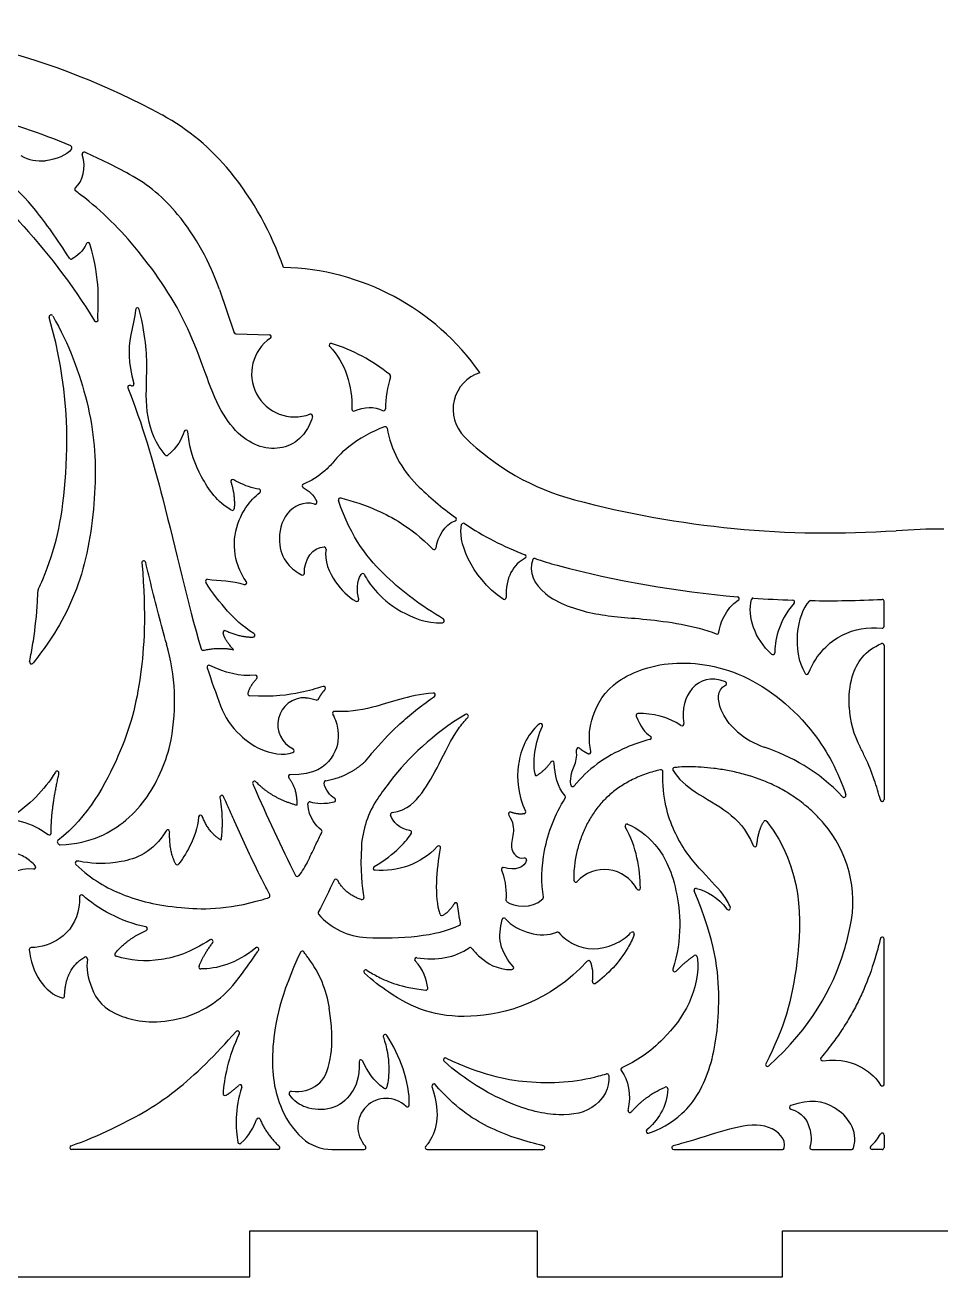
# Model space of a CAD drawing. Header units: millimetres. Extents: x -254 to 403, y -359 to 324.
# Drawn here: x 28.2 to 147.7, y -359 to -195.6 of the extents above; entities that cross this region are included whole.
import ezdxf

# ---------------------------------------------------------------- set-up
doc = ezdxf.new("R2010")
doc.units = ezdxf.units.MM
doc.header["$MEASUREMENT"] = 0
doc.layers.add('Layer 03', color=5, linetype='Continuous')

msp = doc.modelspace()

# ---------------------------------------------------------------- linework, layer by layer
at = {"layer": 'Layer 03'}
for p, q in [((53.52, -230.13), (55.46, -235.78)), ((55.69, -235.94), (60.07, -236.05)), ((140.25, -274.09), (140.25, -270.83)), ((140.25, -276.59), (140.25, -296.69)), ((140.25, -333.84), (140.25, -314.89)), ((140.25, -340.48), (140.25, -342.12)), ((61.17, -342.37), (34.25, -342.37)), ((68.2, -342.37), (72.4, -342.37)), ((80.63, -342.37), (95.74, -342.37)), ((112.81, -342.37), (126.99, -342.37)), ((130.81, -342.37), (136.03, -342.37)), ((140, -342.37), (138.68, -342.37)), ((57.5, -359), (57.5, -353)), ((57.5, -353), (95, -353)), ((95, -353), (95, -359)), ((127, -359), (127, -353)), ((127, -353), (171.38, -353)), ((25.5, -359), (57.5, -359)), ((95, -359), (127, -359))]:
    msp.add_line(p, q, dxfattribs=at)
for centre, radius, start, end in [((0, -291.76), 96.13, 61.3844, 90), ((0, -291.76), 87.3, 66.9719, 83.881), ((31.68, -233.7), 29.99, 39.159, 61.3844), ((34.05, -211.65), 0.249, 321.078, 66.9719), ((35.86, -212.45), 0.249, 65.6688, 198.9739), ((0, -291.76), 87.3, 61.3844, 65.6688), ((8.96, -236.18), 26.3, 38.4462, 64.285), ((30.27, -207.96), 5.41, 240.7318, 276.1715), ((31.68, -233.7), 21.15, 39.159, 61.3844), ((23.34, -240.5), 40.75, 18.9526, 39.159), ((34.91, -217.07), 0.249, 130.0099, 233.2211), ((23.34, -240.5), 31.91, 18.9526, 39.159), ((36.4, -224.25), 0.249, 15.8421, 157.5128), ((34.19, -225.94), 0.249, 212.6588, 296.7169), ((61.07, -259.56), 32.31, 35.075, 88.5781), ((31.56, -233.71), 0.249, 30.2762, 196.0705), ((42.83, -232.8), 0.249, 13.6177, 174.9507), ((37.45, -234.1), 0.249, 211.0876, 2.3667), ((55.69, -235.69), 0.249, 198.9526, 268.5781), ((63.35, -241.16), 5.62, 124.0791, 290.6994), ((60.06, -236.3), 0.249, 304.0791, 88.5781), ((68.09, -237.42), 0.249, 72.4041, 224.7767), ((61.07, -259.56), 23.48, 51.2325, 72.4041), ((89.05, -245.79), 13.86, 162.1, 179.7458), ((75.61, -241.45), 0.249, 342.1, 51.2325), ((89.05, -245.79), 5.03, 107.7343, 225.2764), ((41.81, -242.9), 0.249, 67.5411, 201.9478), ((42.14, -242.49), 0.249, 249.4651, 15.5525), ((65.42, -246.65), 0.249, 346.2476, 110.6994), ((71.06, -245.77), 0.249, 178.6336, 293.7867), ((74.93, -245.73), 0.249, 243.133, 359.7458), ((75.16, -248.3), 0.249, 10.2322, 109.3234), ((89.05, -245.79), 13.86, 190.2322, 225.2764), ((49.16, -248.74), 0.249, 5.7329, 163.1116), ((108.11, -226.54), 32.13, 225.2764, 255.0982), ((77.82, -260.29), 12.14, 127.5651, 140.8612), ((46.66, -251.57), 0.249, 221.4352, 310.7278), ((55.27, -255.18), 0.249, 58.978, 198.615), ((58.66, -256.45), 0.249, 306.9742, 80.1429), ((64.58, -255.77), 0.249, 112.426, 243.4101), ((108.11, -226.54), 40.96, 225.2764, 234.5391), ((66, -257.91), 0.249, 253.0318, 23.8213), ((69.31, -257.6), 0.249, 76.9134, 198.3961), ((133.01, -132.99), 128.93, 255.0982, 273.9147), ((55.21, -258.73), 0.249, 239.9945, 356.2083), ((84.21, -260.1), 0.249, 288.633, 54.5391), ((85.37, -260.9), 0.249, 56.4983, 163.7813), ((108.11, -226.54), 40.96, 236.4983, 248.9297), ((148.06, -353), 91.59, 89.9993, 93.9147), ((67.19, -263.99), 0.249, 349.0892, 89.2245), ((81.54, -263.84), 0.249, 225.6633, 350.6821), ((43.66, -265.8), 0.249, 13.6237, 184.9106), ((93.3, -264.99), 0.249, 295.6494, 68.9297), ((94.64, -265.48), 0.249, 70.9147, 160.7033), ((108.11, -226.54), 40.96, 250.9147, 255.0982), ((133.01, -132.99), 137.77, 255.0982, 265.0468), ((64.37, -267.16), 0.249, 242.0347, 2.0504), ((72.22, -267.46), 0.249, 26.0585, 148.4377), ((30.12, -269.4), 0.249, 155.2961, 177.6134), ((51.95, -268.21), 0.249, 83.2652, 211.8637), ((56.84, -268.41), 0.249, 249.9483, 35.4097), ((71.46, -270.61), 0.249, 239.8065, 15.0298), ((90.7, -270.36), 0.249, 235.4962, 3.9194), ((121.09, -270.49), 0.249, 302.1854, 85.0468), ((123.17, -270.65), 0.249, 85.914, 166.8495), ((133.01, -132.99), 137.77, 265.914, 268.0552), ((128.32, -270.92), 0.249, 318.1558, 88.0552), ((130.65, -270.98), 0.249, 89.0223, 137.7822), ((133.01, -132.99), 137.77, 269.0223, 272.9034), ((140, -270.83), 0.249, 0, 92.9034), ((82.63, -273.38), 0.249, 272.8718, 58.5317), ((140, -274.09), 0.249, 266.4163, 0), ((54.26, -274.9), 0.249, 65.752, 192.99), ((57.9, -275.26), 0.249, 271.4841, 57.1819), ((118.45, -274.86), 0.249, 248.298, 355.3897), ((20.35, -283.91), 27.34, 349.4718, 15.8794), ((51.39, -276.98), 0.249, 196.7545, 281.6672), ((125.73, -277.54), 0.249, 227.7829, 0.6671), ((140, -276.59), 0.249, 360, 112.5012), ((29.01, -278.75), 0.249, 168.1458, 321.9521), ((52.16, -279.43), 0.249, 63.3381, 198.1232), ((58.23, -280.74), 0.249, 314.2636, 95.3615), ((130.15, -280.12), 0.249, 210.5593, 337.6949), ((67.14, -282.17), 0.249, 318.6781, 109.8293), ((119.45, -281.56), 0.249, 298.2283, 68.8818), ((57.49, -282.9), 0.249, 162.7024, 265.9139), ((64.67, -286.93), 3.52, 88.8206, 244.4554), ((66.24, -283.48), 0.249, 247.8482, 333.2568), ((81.45, -283.05), 0.249, 304.1219, 95.0316), ((63, -280.95), 9.97, 200.6403, 227.2273), ((68.52, -285.45), 0.249, 85.593, 210.5988), ((85.76, -285.82), 0.249, 316.2339, 120.8228), ((108.14, -285.72), 0.249, 91.0465, 201.2267), ((148.08, -284.06), 12.4, 182.7768, 207.9015), ((95.45, -287.01), 0.249, 335.1779, 130.3644), ((113.89, -286.83), 0.249, 235.1337, 10.3258), ((109.64, -288.63), 0.249, 283.8251, 58.6374), ((127.83, -280.23), 10.16, 228.7277, 251.5107), ((63.04, -290.33), 0.249, 289.9953, 64.4554), ((100.36, -290.19), 0.249, 48.7148, 186.0292), ((101.74, -290.49), 0.249, 245.4572, 10.6464), ((96.97, -291.95), 0.249, 1.155, 147.4366), ((32.35, -293.25), 0.249, 347.1904, 148.5526), ((62.77, -293.71), 0.249, 89.0676, 218.3936), ((111.14, -293.06), 0.249, 358.5578, 102.2769), ((112.92, -292.77), 0.249, 95.7761, 210.4358), ((58.11, -294.55), 0.249, 43.2087, 203.6436), ((67.43, -294.49), 0.249, 98.7047, 188.3351), ((99.61, -294.77), 0.249, 182.3246, 320.7398), ((53.85, -296.42), 0.249, 23.6457, 189.326), ((65.3, -297.26), 0.249, 75.4996, 185.297), ((68.44, -296.77), 0.249, 284.42, 58.5211), ((84.65, -303.62), 12.62, 145.9765, 176.6337), ((98.44, -296.39), 0.249, 327.378, 41.3122), ((135.01, -296.17), 0.249, 223.2406, 17.8254), ((140, -296.69), 0.249, 194.2084, 0), ((51.07, -299), 0.249, 20.8378, 173.8216), ((76.1, -298.66), 0.249, 99.3257, 196.7465), ((91.48, -298.59), 0.249, 71.1251, 213.7751), ((93.24, -298.31), 0.249, 282.3161, 25.2882), ((106.7, -300.14), 0.249, 67.0608, 209.7327), ((124.75, -299.71), 0.249, 37.7121, 148.3736), ((120.55, -310.04), 15.63, 348.0148, 40.9405), ((31.32, -301.08), 0.249, 233.051, 359.9139), ((32.62, -302.23), 0.249, 127.9805, 223.6816), ((46.79, -300.9), 0.249, 358.2973, 149.812), ((66.67, -300.87), 0.249, 333.6659, 55.4538), ((78.36, -300.99), 0.249, 328.7958, 82.4625), ((32.75, -302.37), 0.249, 222.6478, 273.0007), ((82.14, -303), 0.249, 349.942, 138.2456), ((123.4, -302.61), 0.249, 202.9934, 354.8865), ((29.33, -305.52), 0.249, 263.9639, 42.6305), ((34.96, -304.98), 0.249, 79.1597, 226.1855), ((48.03, -304.96), 0.249, 207.7993, 321.9025), ((56.59, -300.7), 9.41, 320.7721, 334.4959), ((73.85, -305.67), 0.249, 120.6068, 264.9083), ((93.34, -304.57), 0.249, 352.1665, 97.7641), ((28.76, -310.87), 5.13, 83.9639, 211.2189), ((63.68, -306.49), 0.249, 207.2432, 320.7721), ((68.72, -307.34), 0.249, 28.5773, 154.3988), ((90.57, -305.83), 0.249, 71.3413, 199.1492), ((103.74, -310.68), 4.84, 28.5652, 137.2474), ((100.01, -307.23), 0.249, 181.2043, 317.2474), ((108.21, -308.25), 0.249, 208.5652, 1.4271), ((115.7, -308.53), 0.249, 74.9488, 202.7089), ((35.54, -309.39), 0.249, 47.7974, 180.5214), ((56.59, -300.7), 9.41, 286.3711, 291.0106), ((59.87, -309.25), 0.249, 291.0106, 27.6076), ((72.12, -309.51), 0.249, 251.9231, 9.6041), ((84.36, -310.42), 0.249, 4.3674, 151.0605), ((91.15, -309.82), 0.249, 174.8937, 236.4219), ((95.55, -309.5), 0.249, 313.1223, 9.2956), ((66.65, -311.52), 0.249, 152.428, 221.2164), ((73.14, -305.83), 8.88, 221.2164, 267.1621), ((82.57, -311.6), 0.249, 198.1245, 301.814), ((119.95, -310.86), 0.249, 216.6474, 18.8885), ((43.88, -313.55), 0.249, 294.5401, 79.4976), ((84.75, -312.89), 0.249, 295.8191, 13.2739), ((90.66, -312.41), 0.249, 40.9129, 167.7519), ((52.46, -315.22), 0.249, 322.4317, 122.2606), ((97.63, -314.24), 0.249, 41.562, 113.5341), ((107.41, -314.24), 0.249, 339.1627, 137.0924), ((140, -314.89), 0.249, 0, 167.0429), ((28.97, -316.27), 0.249, 90.6049, 184.4767), ((40.13, -316.91), 0.249, 141.4244, 251.1806), ((58.42, -316.24), 0.249, 325.9906, 130.0516), ((64.33, -316.72), 0.249, 35.3478, 154.6784), ((86.24, -316.25), 0.249, 37.5716, 125.7284), ((36.06, -317.49), 0.249, 351.0156, 119.8035), ((51.11, -318.56), 0.249, 158.9257, 269.8628), ((53.57, -326.07), 14.46, 8.471, 36.7539), ((79.23, -317.58), 0.249, 80.6585, 225.7418), ((91.69, -318.65), 0.249, 270.0571, 44.3727), ((101.7, -317.97), 0.249, 23.8882, 137.4525), ((115.62, -317.27), 0.249, 6.5635, 123.3995), ((72.63, -319.18), 0.249, 57.1667, 227.7069), ((112.93, -318.93), 0.249, 162.1124, 315.8309), ((45.19, -312.47), 13.19, 282.7123, 322.3464), ((80.47, -321.33), 0.249, 263.096, 8.267), ((102.45, -320.48), 0.249, 171.116, 304.111), ((33.08, -322.33), 0.249, 256.0743, 358.4676), ((55.89, -327.15), 0.249, 334.0404, 138.8061), ((75.15, -327.61), 0.249, 33.1957, 198.956), ((72.01, -330.93), 0.249, 24.294, 181.4136), ((83.01, -330.67), 0.249, 64.8316, 227.7045), ((125.04, -331.29), 0.249, 152.8262, 312.6344), ((132.22, -330.54), 0.249, 139.7866, 277.1865), ((104.09, -332.73), 0.249, 3.3283, 107.7866), ((106.16, -331.93), 0.249, 114.3358, 216.8209), ((56.23, -334.16), 0.249, 340.0202, 134.9686), ((62.86, -335.01), 0.249, 79.9263, 212.1035), ((75.13, -334.17), 0.249, 236.1023, 346.3364), ((81.5, -334.06), 0.249, 41.0555, 198.5223), ((111.77, -334.46), 0.249, 359.8489, 112.9845), ((140, -333.84), 0.249, 210.3537, 0), ((54.26, -335.08), 0.249, 176.6285, 300.555), ((75.3, -339.41), 3.71, 45.928, 223.0924), ((78.05, -336.57), 0.249, 225.928, 358.3636), ((107.08, -337.31), 0.249, 167.2821, 318.9755), ((128.15, -336.87), 0.249, 108.3724, 254.9851), ((58.6, -338.53), 0.249, 23.5545, 161.8194), ((56.17, -341.37), 0.249, 189.6079, 310.9456), ((68.2, -336.66), 5.71, 227.7837, 270), ((109.45, -340), 0.249, 130.6903, 286.0254), ((140, -340.48), 0.249, 0, 150.3992), ((34.25, -342.12), 0.249, 108.1811, 270), ((61.17, -342.12), 0.249, 270, 47.8035), ((72.4, -342.12), 0.249, 270, 43.0924), ((80.63, -342.12), 0.249, 140.1627, 270), ((95.74, -342.12), 0.249, 270, 76.7076), ((112.81, -342.12), 0.249, 104.6157, 270), ((126.99, -342.12), 0.249, 270, 346.0381), ((130.81, -342.12), 0.249, 163.419, 270), ((136.03, -342.12), 0.249, 270, 343.4879), ((138.68, -342.12), 0.249, 132.7518, 270), ((140, -342.12), 0.249, 270, 0)]:
    msp.add_arc(centre, radius, start, end, dxfattribs=at)
for points, knots in [([(17.75, -211.84), (21, -214.6), (27.26, -220.63), (34.28, -229.33), (37.23, -234.22)], [748.175661, 748.175661, 748.175661, 748.175661, 762.503292, 777.174782, 777.174782, 777.174782, 777.174782]), ([(65.67, -246.71), (65.44, -247.62), (63.98, -250.41), (59.24, -251.76), (53.3, -247.19), (50.08, -234.98), (42.88, -224.55), (38.14, -219.84), (34.98, -217.44), (34.76, -217.27)], [1621.316074, 1621.316074, 1621.316074, 1621.316074, 1625.894771, 1637.317924, 1648.741077, 1660.164229, 1671.587382, 1683.010535, 1683.865362, 1683.865362, 1683.865362, 1683.865362]), ([(37.7, -234.09), (37.69, -233.98), (37.63, -231.78), (38.08, -229.22), (36.64, -224.18)], [777.834861, 777.834861, 777.834861, 777.834861, 778.208742, 785.223117, 785.223117, 785.223117, 785.223117]), ([(31.78, -233.58), (33.88, -237.19), (37.03, -245.86), (37.66, -255.7), (36.04, -267.76), (32.39, -274.77), (29.8, -278.14), (29.21, -278.9)], [953.594856, 953.594856, 953.594856, 953.594856, 963.194583, 974.249791, 985.305, 996.360208, 999.710674, 999.710674, 999.710674, 999.710674]), ([(42.59, -232.78), (42.46, -234.16), (41.7, -236.43), (41.59, -239.58), (42.38, -242.42)], [1682.233139, 1682.233139, 1682.233139, 1682.233139, 1686.668537, 1692.518858, 1692.518858, 1692.518858, 1692.518858]), ([(46.47, -251.73), (45.32, -250.43), (43.74, -246.65), (44.14, -241.45), (44.03, -236.68), (43.08, -232.74)], [1660.687256, 1660.687256, 1660.687256, 1660.687256, 1667.719806, 1675.080564, 1681.529191, 1681.529191, 1681.529191, 1681.529191]), ([(29.9, -269.3), (30.11, -268.85), (32.07, -264.33), (33.73, -257.54), (33.91, -242.76), (31.32, -233.78)], [923.191537, 923.191537, 923.191537, 923.191537, 924.774818, 939.272088, 952.871442, 952.871442, 952.871442, 952.871442]), ([(67.92, -237.6), (68.92, -238.6), (70.42, -241.17), (70.85, -244.27), (70.81, -245.76)], [411.919075, 411.919075, 411.919075, 411.919075, 417.024284, 421.987842, 421.987842, 421.987842, 421.987842]), ([(41.58, -242.99), (43.46, -247.66), (46.84, -259.36), (49.32, -270.95), (51.15, -277.05)], [1693.864009, 1693.864009, 1693.864009, 1693.864009, 1706.648405, 1724.355523, 1724.355523, 1724.355523, 1724.355523]), ([(55.08, -258.95), (53.23, -257.88), (51.24, -255.02), (49.68, -251.42), (49.41, -248.71)], [1642.841568, 1642.841568, 1642.841568, 1642.841568, 1649.928687, 1655.953742, 1655.953742, 1655.953742, 1655.953742]), ([(68.41, -252.63), (68.06, -253.06), (66.89, -254.27), (65.49, -255.13), (64.48, -255.54)], [1580.24919, 1580.24919, 1580.24919, 1580.24919, 1582.428432, 1586.93527, 1586.93527, 1586.93527, 1586.93527]), ([(58.7, -256.21), (57.79, -256.05), (56.67, -255.69), (55.59, -255.09), (55.39, -254.97)], [1766.898762, 1766.898762, 1766.898762, 1766.898762, 1770.528167, 1771.336877, 1771.336877, 1771.336877, 1771.336877]), ([(57.04, -268.27), (56.62, -267.68), (55.61, -265.81), (55.22, -262.11), (56.81, -258.52), (58.12, -257.17), (58.81, -256.65)], [1752.125099, 1752.125099, 1752.125099, 1752.125099, 1754.647755, 1758.746362, 1762.844969, 1766.317704, 1766.317704, 1766.317704, 1766.317704]), ([(65.93, -258.15), (64.51, -257.72), (61.75, -259.21), (61.08, -263.24), (62.04, -265.88), (63.68, -267.08), (64.25, -267.38)], [1590.028262, 1590.028262, 1590.028262, 1590.028262, 1593.494049, 1597.356612, 1601.219174, 1604.295924, 1604.295924, 1604.295924, 1604.295924]), ([(82.76, -273.17), (79.86, -271.39), (75.2, -268.01), (70.72, -262.64), (69.07, -257.68)], [1515.6806, 1515.6806, 1515.6806, 1515.6806, 1526.26289, 1537.299137, 1537.299137, 1537.299137, 1537.299137]), ([(69.36, -257.35), (70.97, -257.73), (73.96, -258.77), (78.22, -260.94), (81.37, -264.01)], [1537.829206, 1537.829206, 1537.829206, 1537.829206, 1544.728476, 1551.964033, 1551.964033, 1551.964033, 1551.964033]), ([(67.44, -264.03), (67.14, -265.58), (68.53, -268.47), (70.26, -270.2), (71.33, -270.82)], [1610.770627, 1610.770627, 1610.770627, 1610.770627, 1615.263388, 1619.323475, 1619.323475, 1619.323475, 1619.323475]), ([(43.42, -265.82), (44.01, -272.72), (43.34, -281.84), (41.24, -289.97), (36.43, -298.93), (32.46, -302.03)], [1032.768776, 1032.768776, 1032.768776, 1032.768776, 1045.552162, 1060.416678, 1074.336084, 1074.336084, 1074.336084, 1074.336084]), ([(46.65, -276.43), (46.27, -275.12), (45.56, -272.47), (44.67, -268.9), (44.13, -266.65), (43.91, -265.74)], [1113.752431, 1113.752431, 1113.752431, 1113.752431, 1117.843494, 1122.024009, 1124.834099, 1124.834099, 1124.834099, 1124.834099]), ([(94.4, -265.4), (93.83, -267.02), (95.37, -270.3), (102.39, -272.75), (108.4, -272.99), (115.46, -273.94), (118.36, -275.09)], [694.598899, 694.598899, 694.598899, 694.598899, 701.72769, 709.195607, 716.663523, 723.839934, 723.839934, 723.839934, 723.839934]), ([(72.44, -267.35), (72.74, -267.94), (73.82, -269.53), (76.57, -272.08), (80.55, -273.74), (82.65, -273.63)], [1502.339985, 1502.339985, 1502.339985, 1502.339985, 1506.171464, 1510.85607, 1515.045039, 1515.045039, 1515.045039, 1515.045039]), ([(28.77, -278.7), (28.79, -278.6), (28.97, -277.7), (29.43, -275.11), (29.74, -272.1), (29.85, -269.89), (29.87, -269.39)], [1000.38178, 1000.38178, 1000.38178, 1000.38178, 1000.692973, 1003.152785, 1008.295262, 1009.800464, 1009.800464, 1009.800464, 1009.800464]), ([(58.03, -275.05), (56.45, -274.02), (54.61, -272.25), (52.64, -269.8), (51.74, -268.34)], [1736.46002, 1736.46002, 1736.46002, 1736.46002, 1741.180522, 1745.99545, 1745.99545, 1745.99545, 1745.99545]), ([(130.38, -280.22), (131.44, -277.63), (134.82, -274.6), (138.05, -274.22), (139.98, -274.34)], [400.151748, 400.151748, 400.151748, 400.151748, 406.647217, 413.213355, 413.213355, 413.213355, 413.213355]), ([(135.69, -284.67), (135.62, -283.18), (136, -279.62), (137.78, -277.24), (139.9, -276.36)], [485.302143, 485.302143, 485.302143, 485.302143, 489.3758, 496.161326, 496.161326, 496.161326, 496.161326]), ([(101.98, -290.44), (101.69, -288.9), (101.8, -286.43), (104.08, -281.46), (111.63, -278.24), (121.91, -279.51), (130.77, -286.58), (134.28, -293.08), (135.25, -296.09)], [1587.861881, 1587.861881, 1587.861881, 1587.861881, 1598.436988, 1610.017609, 1621.598229, 1633.17885, 1644.75947, 1652.70864, 1652.70864, 1652.70864, 1652.70864]), ([(119.54, -281.33), (117.61, -280.58), (114.79, -281.66), (113.79, -284.87), (114.14, -286.78)], [1672.740134, 1672.740134, 1672.740134, 1672.740134, 1678.234043, 1683.61337, 1683.61337, 1683.61337, 1683.61337]), ([(67.06, -281.93), (66.09, -282.28), (64.05, -282.8), (60.64, -283.38), (57.48, -283.15)], [598.214956, 598.214956, 598.214956, 598.214956, 602.346189, 607.841583, 607.841583, 607.841583, 607.841583]), ([(121.13, -287.87), (119.98, -286.85), (118.6, -284.72), (118.37, -282.42), (119.57, -281.78)], [1663.286228, 1663.286228, 1663.286228, 1663.286228, 1667.109427, 1672.170051, 1672.170051, 1672.170051, 1672.170051]), ([(81.43, -282.8), (77.99, -283.1), (74.11, -284.82), (70.09, -285.32), (68.54, -285.2)], [1069.815396, 1069.815396, 1069.815396, 1069.815396, 1077.507057, 1083.251902, 1083.251902, 1083.251902, 1083.251902]), ([(72.61, -291.68), (72.88, -291.33), (74.19, -289.71), (76.24, -287.54), (78.85, -285.25), (80.47, -284.03), (81.41, -283.38), (81.59, -283.26)], [1056.746047, 1056.746047, 1056.746047, 1056.746047, 1058.065338, 1063.036141, 1065.717148, 1068.509555, 1069.156928, 1069.156928, 1069.156928, 1069.156928]), ([(68.3, -285.58), (68.69, -286.23), (69.29, -288.27), (68.7, -291.26), (66, -293.51), (62.77, -293.46)], [1083.797342, 1083.797342, 1083.797342, 1083.797342, 1086.889341, 1092.577015, 1097.954816, 1097.954816, 1097.954816, 1097.954816]), ([(85.63, -285.6), (81.34, -288.16), (77.42, -292.04), (74.69, -295.8), (74.19, -296.56)], [1393.362766, 1393.362766, 1393.362766, 1393.362766, 1401.874, 1404.025205, 1404.025205, 1404.025205, 1404.025205]), ([(76.06, -298.41), (78.12, -298.07), (80.12, -295.83), (82.14, -292.3), (84.01, -288.24), (85.52, -286.43), (85.94, -285.99)], [1376.16578, 1376.16578, 1376.16578, 1376.16578, 1380.9118, 1385.852799, 1390.793797, 1392.644611, 1392.644611, 1392.644611, 1392.644611]), ([(95.29, -286.82), (93.58, -288.27), (92.05, -292.37), (92.48, -296.11), (93.46, -298.2)], [925.981812, 925.981812, 925.981812, 925.981812, 932.101484, 938.922032, 938.922032, 938.922032, 938.922032]), ([(32.76, -302.62), (36.9, -302.4), (42.38, -299.35), (45.51, -294.43), (46.92, -290.48), (47.23, -288.91)], [1075.199688, 1075.199688, 1075.199688, 1075.199688, 1084.926139, 1096.240071, 1101.103337, 1101.103337, 1101.103337, 1101.103337]), ([(56.23, -288.27), (57.09, -289.06), (58.97, -290.46), (61.89, -291.02), (63.13, -290.57)], [627.890249, 627.890249, 627.890249, 627.890249, 631.325755, 636.180273, 636.180273, 636.180273, 636.180273]), ([(109.69, -288.87), (108.6, -289.14), (104.59, -290.54), (101.55, -292.79), (99.81, -294.93)], [1566.555684, 1566.555684, 1566.555684, 1566.555684, 1569.738814, 1579.2682, 1579.2682, 1579.2682, 1579.2682]), ([(99.36, -294.78), (99.31, -293.52), (99.88, -292.24), (100.22, -291.25), (100.11, -290.22)], [1579.87215, 1579.87215, 1579.87215, 1579.87215, 1582.553933, 1585.34528, 1585.34528, 1585.34528, 1585.34528]), ([(139.76, -296.75), (139.53, -295.87), (138.97, -293.98), (138.04, -291.69), (137.35, -290.31), (137.12, -289.87)], [472.420664, 472.420664, 472.420664, 472.420664, 475.171276, 478.349719, 479.842498, 479.842498, 479.842498, 479.842498]), ([(111.09, -292.81), (110.78, -292.88), (110.15, -293.04), (109.21, -293.34), (108, -293.81), (106.61, -294.5), (105.12, -295.48), (103.84, -296.6), (102.74, -297.86), (101.8, -299.27), (101.03, -300.81), (100.43, -302.45), (100.01, -304.12), (99.81, -305.51), (99.76, -306.55), (99.76, -307.02), (99.76, -307.23)], [-3220.05037, -3220.05037, -3220.05037, -3220.05037, -3219.104352, -3218.088225, -3217.09309, -3215.190419, -3213.420542, -3211.735079, -3210.078709, -3208.386312, -3206.646469, -3204.888912, -3203.15128, -3201.467933, -3200.661473, -3200.031056, -3200.031056, -3200.031056, -3200.031056]), ([(120.19, -310.78), (119.98, -310.18), (119.11, -308.72), (116.1, -305.8), (112.85, -301.63), (111.3, -296.52), (111.39, -293.06)], [-3241.086354, -3241.086354, -3241.086354, -3241.086354, -3237.55019, -3231.626431, -3225.702672, -3220.502929, -3220.502929, -3220.502929, -3220.502929]), ([(112.71, -292.9), (113.37, -294.03), (115.96, -296.14), (119.7, -297.94), (122.25, -300.52), (123.18, -302.71)], [1277.684884, 1277.684884, 1277.684884, 1277.684884, 1282.085104, 1287.935062, 1292.975398, 1292.975398, 1292.975398, 1292.975398]), ([(132.36, -299.8), (131.94, -299.31), (130.95, -298.27), (129.29, -296.87), (127.44, -295.64), (125.54, -294.65), (123.62, -293.89), (121.71, -293.31), (119.85, -292.9), (118.08, -292.63), (116.43, -292.47), (114.92, -292.42), (113.77, -292.45), (113.11, -292.51), (112.9, -292.53)], [1255.551943, 1255.551943, 1255.551943, 1255.551943, 1257.504078, 1259.847299, 1262.074429, 1264.215255, 1266.285754, 1268.285888, 1270.205419, 1272.02473, 1273.694168, 1275.194332, 1276.547088, 1277.184587, 1277.184587, 1277.184587, 1277.184587]), ([(57.88, -294.65), (57.92, -294.75), (59.66, -298.71), (61.56, -302.92), (63.46, -306.61)], [1109.746468, 1109.746468, 1109.746468, 1109.746468, 1110.037368, 1121.481082, 1121.481082, 1121.481082, 1121.481082]), ([(60.09, -309.13), (59.74, -308.46), (58.76, -306.54), (57.22, -303.34), (55.78, -300.18), (54.8, -297.96), (54.33, -296.89), (54.13, -296.45), (54.08, -296.32)], [1051.917375, 1051.917375, 1051.917375, 1051.917375, 1054.21512, 1058.403601, 1062.606203, 1064.677439, 1065.703997, 1066.129228, 1066.129228, 1066.129228, 1066.129228]), ([(95.8, -309.46), (95.5, -307.62), (95.59, -303.13), (97.32, -298.61), (98.65, -296.52)], [893.658318, 893.658318, 893.658318, 893.658318, 901.324022, 909.826125, 909.826125, 909.826125, 909.826125]), ([(91.27, -298.73), (91.89, -299.65), (91.99, -301.42), (91.28, -303.03), (92.35, -304.46), (93.3, -304.33)], [871.330494, 871.330494, 871.330494, 871.330494, 873.676002, 876.630133, 879.334912, 879.334912, 879.334912, 879.334912]), ([(26.68, -299.31), (28.04, -299.58), (29.59, -300.18), (30.92, -301.09), (31.17, -301.28)], [267.108673, 267.108673, 267.108673, 267.108673, 271.832716, 272.965768, 272.965768, 272.965768, 272.965768]), ([(106.79, -299.91), (108.14, -300.48), (110.7, -302.42), (113.34, -307.3), (113.97, -314.89), (112.69, -318.85)], [-3182.185622, -3182.185622, -3182.185622, -3182.185622, -3175.297884, -3167.263942, -3159.929674, -3159.929674, -3159.929674, -3159.929674]), ([(124.95, -299.56), (129.66, -305.64), (129.43, -318.91), (127.17, -326.6), (124.82, -331.18)], [1192.98749, 1192.98749, 1192.98749, 1192.98749, 1210.706322, 1227.235702, 1227.235702, 1227.235702, 1227.235702]), ([(46.57, -300.77), (44.88, -303.68), (40.01, -305.3), (36.94, -305.04), (35.26, -304.78), (35, -304.73)], [1090.541461, 1090.541461, 1090.541461, 1090.541461, 1096.533306, 1103.197828, 1104.396352, 1104.396352, 1104.396352, 1104.396352]), ([(65.08, -304.75), (65.1, -304.71), (65.45, -303.98), (66.04, -302.72), (66.63, -301.51), (66.89, -300.98)], [1124.238186, 1124.238186, 1124.238186, 1124.238186, 1124.395563, 1126.667217, 1128.444022, 1128.444022, 1128.444022, 1128.444022]), ([(29.51, -305.35), (29.13, -304.94), (28.46, -304.38), (27.4, -303.83), (26.48, -303.51), (25.45, -303.29), (24.32, -303.19), (23.11, -303.21), (21.87, -303.39), (20.59, -303.77), (19.52, -304.26), (18.65, -304.78), (17.97, -305.26), (17.27, -305.83), (16.56, -306.51), (15.83, -307.33), (15.08, -308.29), (14.31, -309.42), (12.86, -311.87), (12.42, -313.53), (12.69, -315.73)], [1507.387089, 1507.387089, 1507.387089, 1507.387089, 1509.082092, 1509.990116, 1510.956811, 1512.009419, 1513.164512, 1514.380805, 1515.624385, 1516.936929, 1518.379905, 1519.162916, 1519.992585, 1520.889375, 1521.873935, 1522.966951, 1524.187349, 1525.553393, 1527.081314, 1532.760268, 1532.760268, 1532.760268, 1532.760268]), ([(34.78, -305.16), (36.9, -307.19), (41.2, -309.51), (47.03, -310.9), (54.35, -311.16), (59.24, -309.73)], [1105.037872, 1105.037872, 1105.037872, 1105.037872, 1114.320515, 1125.115033, 1133.702069, 1133.702069, 1133.702069, 1133.702069]), ([(109.52, -340.24), (110.83, -339.86), (114.71, -337.7), (117.91, -331.94), (119.06, -323.13), (118.28, -315.35), (115.47, -308.63)], [-3283.495412, -3283.495412, -3283.495412, -3283.495412, -3276.08662, -3266.526644, -3256.966668, -3247.613998, -3247.613998, -3247.613998, -3247.613998]), ([(35.29, -309.39), (35.3, -309.86), (35.14, -312.15), (33.37, -314.97), (30.31, -316.01), (28.97, -316.02)], [1378.621201, 1378.621201, 1378.621201, 1378.621201, 1380.409516, 1387.586503, 1392.982191, 1392.982191, 1392.982191, 1392.982191]), ([(91.87, -318.48), (91.16, -317.75), (89.84, -315.58), (90.17, -313.48), (90.41, -312.36)], [1518.160649, 1518.160649, 1518.160649, 1518.160649, 1522.291483, 1526.234823, 1526.234823, 1526.234823, 1526.234823]), ([(125.21, -331.47), (130.76, -326.37), (134.03, -320.51), (135.62, -314.33), (135.84, -313.29)], [1227.932997, 1227.932997, 1227.932997, 1227.932997, 1238.852179, 1241.054227, 1241.054227, 1241.054227, 1241.054227]), ([(52.33, -315.01), (49.7, -316.67), (45.65, -318.02), (41.85, -317.75), (40.05, -317.14)], [1348.507392, 1348.507392, 1348.507392, 1348.507392, 1355.008869, 1362.263955, 1362.263955, 1362.263955, 1362.263955]), ([(97.82, -314.07), (98.39, -314.71), (100.49, -316.31), (103.89, -316.44), (106.61, -314.74), (107.22, -314.07)], [1535.012376, 1535.012376, 1535.012376, 1535.012376, 1539.617089, 1549.76182, 1553.627858, 1553.627858, 1553.627858, 1553.627858]), ([(107.64, -314.33), (107.41, -314.93), (106.27, -317.27), (104.15, -319.63), (102.59, -320.69)], [1554.316956, 1554.316956, 1554.316956, 1554.316956, 1556.735513, 1564.217689, 1564.217689, 1564.217689, 1564.217689]), ([(139.76, -314.83), (139.59, -315.57), (139.04, -317.67), (138.11, -320.35), (136.98, -322.88), (136.01, -324.72), (134.9, -326.55), (133.58, -328.46), (132.59, -329.71), (132.03, -330.37)], [502.707395, 502.707395, 502.707395, 502.707395, 505.00122, 509.220518, 511.248238, 513.331412, 515.479483, 517.703043, 520.308571, 520.308571, 520.308571, 520.308571]), ([(55.64, -320.53), (55.84, -320.27), (56.82, -318.98), (57.81, -317.59), (58.58, -316.45), (58.63, -316.38)], [1439.940235, 1439.940235, 1439.940235, 1439.940235, 1440.932998, 1444.809746, 1445.075109, 1445.075109, 1445.075109, 1445.075109]), ([(64.11, -316.61), (61.5, -322.13), (59.97, -329.68), (60.84, -336.12), (62.98, -339.63), (64.36, -340.89)], [1397.993493, 1397.993493, 1397.993493, 1397.993493, 1407.546111, 1417.319323, 1424.18268, 1424.18268, 1424.18268, 1424.18268]), ([(65.16, -317.42), (65.05, -317.27), (64.84, -316.99), (64.63, -316.71), (64.54, -316.57)], [1396.415373, 1396.415373, 1396.415373, 1396.415373, 1396.971976, 1397.472815, 1397.472815, 1397.472815, 1397.472815]), ([(86.44, -316.1), (86.75, -316.5), (87.94, -317.75), (89.73, -318.9), (91.69, -318.9)], [1511.346091, 1511.346091, 1511.346091, 1511.346091, 1513.170862, 1517.574586, 1517.574586, 1517.574586, 1517.574586]), ([(36.31, -317.53), (36.12, -318.67), (36.68, -321.58), (38.9, -324.97), (44.95, -326.05), (48.09, -325.34)], [1410.11153, 1410.11153, 1410.11153, 1410.11153, 1417.205153, 1425.361653, 1430.778979, 1430.778979, 1430.778979, 1430.778979]), ([(101.52, -317.8), (96.61, -323.14), (84.85, -326.47), (77.56, -323.43), (73.51, -320.32), (72.46, -319.36)], [1447.381335, 1447.381335, 1447.381335, 1447.381335, 1464.992111, 1482.886685, 1489.187026, 1489.187026, 1489.187026, 1489.187026]), ([(115.87, -317.24), (116.37, -321.58), (112.38, -327.88), (107.92, -330.86), (106.05, -331.71)], [-3155.484245, -3155.484245, -3155.484245, -3155.484245, -3144.266348, -3136.708093, -3136.708093, -3136.708093, -3136.708093]), ([(72.77, -318.97), (73.27, -319.3), (74.94, -320.24), (77.12, -321.17), (80.44, -321.57)], [1489.931147, 1489.931147, 1489.931147, 1489.931147, 1492.297741, 1498.13868, 1498.13868, 1498.13868, 1498.13868]), ([(62.91, -334.76), (64.24, -335), (66.84, -334.07), (67.99, -331.54), (68.4, -327.46), (67.87, -323.94)], [1372.107804, 1372.107804, 1372.107804, 1372.107804, 1377.848659, 1384.358651, 1389.25004, 1389.25004, 1389.25004, 1389.25004]), ([(34.17, -341.88), (35.97, -341.29), (40.58, -339.22), (47.17, -335.78), (53.11, -329.95), (55.7, -326.98)], [1011.819911, 1011.819911, 1011.819911, 1011.819911, 1018.18295, 1028.21268, 1036.881183, 1036.881183, 1036.881183, 1036.881183]), ([(71.76, -330.94), (71.81, -332.97), (70.79, -335.5), (68.17, -337.36), (64.82, -337.11), (63.26, -336.11), (62.65, -335.14)], [1356.049412, 1356.049412, 1356.049412, 1356.049412, 1359.402148, 1363.642199, 1367.88225, 1371.531072, 1371.531072, 1371.531072, 1371.531072]), ([(104.34, -332.71), (104.44, -334.46), (102.48, -337.41), (98.05, -338.18), (91.93, -336.97), (85.57, -333.33), (82.84, -330.85)], [530.129958, 530.129958, 530.129958, 530.129958, 535.952797, 543.768551, 551.584305, 558.436883, 558.436883, 558.436883, 558.436883]), ([(83.11, -330.44), (87.67, -332.58), (94.02, -333.99), (100.4, -333.56), (103.69, -332.59), (104.01, -332.49)], [506.333846, 506.333846, 506.333846, 506.333846, 516.838835, 528.38966, 529.674172, 529.674172, 529.674172, 529.674172]), ([(132.25, -330.78), (134.69, -330.47), (137.79, -331.6), (139.28, -333.11), (139.78, -333.96)], [520.908091, 520.908091, 520.908091, 520.908091, 525.373747, 529.621651, 529.621651, 529.621651, 529.621651]), ([(81.26, -334.14), (82.56, -338.01), (81.65, -340.42), (80.53, -341.85), (80.44, -341.96)], [398.199887, 398.199887, 398.199887, 398.199887, 403.673151, 404.138569, 404.138569, 404.138569, 404.138569]), ([(95.79, -341.88), (95.64, -341.84), (93.31, -341.28), (88.85, -339.93), (84.26, -336.85), (81.69, -333.9)], [420.600766, 420.600766, 420.600766, 420.600766, 421.057311, 427.716065, 433.656435, 433.656435, 433.656435, 433.656435]), ([(136.26, -342.19), (136.95, -339.87), (134.08, -336.21), (130.58, -335.79), (128.07, -336.63)], [241.901995, 241.901995, 241.901995, 241.901995, 249.024813, 255.592243, 255.592243, 255.592243, 255.592243]), ([(128.08, -337.11), (129.62, -337.52), (130.78, -339.61), (130.8, -341.28), (130.57, -342.05)], [229.014877, 229.014877, 229.014877, 229.014877, 232.397928, 235.876987, 235.876987, 235.876987, 235.876987]), ([(127.23, -342.18), (127.51, -341.03), (125.34, -338.81), (120.68, -339.4), (116.91, -340.71), (113.67, -341.64), (112.75, -341.88)], [321.648582, 321.648582, 321.648582, 321.648582, 327.963141, 334.621896, 341.280652, 343.819691, 343.819691, 343.819691, 343.819691])]:
    msp.add_open_spline(points, degree=3, knots=knots, dxfattribs=at)
for points, degree in [([(34.25, -211.81), (33.53, -212.69), (32.29, -213.18), (30.85, -213.34)], 3), ([(34.75, -216.88), (35.64, -216.13), (36.22, -214.26), (35.63, -212.53)], 3), ([(33.98, -226.07), (32.37, -223.56), (30.88, -221.5), (29.56, -219.83)], 3), ([(36.17, -224.15), (35.77, -225.13), (34.95, -225.84), (34.3, -226.16)], 3), ([(42.05, -242.72), (42, -242.7), (41.96, -242.68), (41.91, -242.67)], 3), ([(71.16, -245.99), (72.47, -245.41), (73.72, -245.39), (74.82, -245.95)], 3), ([(75.07, -248.06), (73.41, -248.64), (71.76, -249.64), (70.42, -250.67)], 3), ([(48.92, -248.66), (48.62, -249.67), (48.04, -250.71), (46.82, -251.76)], 3), ([(55.03, -255.26), (55.58, -256.9), (55.46, -258.75)], 2), ([(64.46, -256), (65.19, -256.36), (65.84, -256.93), (66.23, -257.81)], 3), ([(81.79, -263.88), (82.03, -262.44), (82.86, -260.82), (84.28, -260.34)], 3), ([(90.56, -270.57), (86.19, -267.57), (84.58, -262.71), (85.13, -260.83)], 3), ([(64.62, -267.15), (64.55, -265.42), (65.74, -263.72), (67.2, -263.74)], 3), ([(93.41, -265.22), (91.96, -265.91), (90.77, -267.81), (90.95, -270.34)], 3), ([(71.7, -270.54), (71.43, -269.55), (71.44, -268.25), (72.01, -267.33)], 3), ([(51.98, -267.96), (53.46, -268.14), (55.28, -268.11), (56.75, -268.65)], 3), ([(118.7, -274.88), (118.78, -273.89), (119.56, -271.75), (121.22, -270.7)], 3), ([(125.56, -277.73), (123.36, -275.73), (122.4, -272.87), (122.93, -270.6)], 3), ([(128.51, -271.09), (126.37, -273.48), (125.96, -276.25), (125.98, -277.54)], 3), ([(130.47, -270.82), (128.85, -272.6), (128.15, -277.22), (129.94, -280.25)], 3), ([(55.37, -277.15), (54.23, -275.91), (54.01, -274.96)], 2), ([(54.36, -274.67), (56.29, -275.55), (57.9, -275.5)], 2), ([(51.44, -277.22), (53.65, -276.76), (55.37, -277.15)], 2), ([(58.21, -280.49), (56.29, -280.67), (54.16, -280.15), (52.27, -279.2)], 3), ([(51.93, -279.5), (52.48, -281.19), (53.06, -282.83), (53.68, -284.47)], 3), ([(57.26, -282.83), (57.61, -281.7), (58.41, -280.92)], 2), ([(66.46, -283.59), (66.78, -282.95), (67.33, -282.33)], 2), ([(64.74, -283.42), (65.24, -283.43), (65.72, -283.54), (66.14, -283.71)], 3), ([(107.91, -285.81), (108.43, -287.16), (109.06, -287.99), (109.77, -288.42)], 3), ([(113.75, -287.03), (112.2, -285.95), (109.97, -285.44), (108.14, -285.47)], 3), ([(94.79, -293.66), (94.3, -291.96), (94.7, -289.21), (95.67, -287.12)], 3), ([(100.52, -290), (101.01, -290.43), (101.64, -290.72)], 2), ([(134.83, -296.34), (131.68, -292.99), (128.07, -291.02), (124.61, -289.87)], 3), ([(67.39, -294.24), (70.32, -293.79), (72.61, -291.68)], 2), ([(96.76, -291.81), (96.05, -292.92), (94.79, -293.66)], 2), ([(98.63, -296.22), (97.65, -295.11), (97.25, -293.44), (97.22, -291.94)], 3), ([(32.14, -293.12), (30.68, -295.52), (28.63, -297.48), (26.59, -298.86)], 3), ([(31.57, -301.08), (31.57, -297.8), (32.6, -293.31)], 2), ([(62.57, -293.86), (63.72, -295.3), (63.61, -297.45)], 2), ([(63.61, -297.45), (60.31, -296.53), (58.29, -294.38)], 2), ([(68.57, -296.55), (67.97, -296.18), (67.32, -295.48), (67.18, -294.52)], 3), ([(53.6, -296.46), (54.08, -299.36), (53.73, -301.99)], 2), ([(66.81, -300.66), (66.15, -300.2), (65.22, -299.09), (65.05, -297.28)], 3), ([(65.36, -297.02), (66.1, -297.21), (67.33, -297.31), (68.51, -297.01)], 3), ([(53.73, -301.99), (52.1, -301.01), (51.3, -298.91)], 2), ([(78.39, -300.74), (77.09, -300.57), (76.13, -299.63), (75.86, -298.73)], 3), ([(93.29, -298.55), (92.58, -298.71), (91.56, -298.36)], 2), ([(50.82, -298.98), (50.51, -301.82), (48.99, -304.13), (48.22, -305.11)], 3), ([(108.46, -308.24), (108.4, -305.78), (107.96, -302.85), (106.48, -300.26)], 3), ([(123.65, -302.63), (123.82, -300.75), (124.54, -299.58)], 2), ([(47.81, -305.07), (46.96, -303.47), (47.04, -300.9)], 2), ([(73.73, -305.45), (76.53, -303.8), (78.02, -302.02), (78.57, -301.11)], 3), ([(32.44, -302.4), (32.48, -302.45), (32.52, -302.49), (32.56, -302.54)], 3), ([(72.05, -302.88), (71.88, -305.77), (72.15, -308.24), (72.36, -309.47)], 3), ([(81.96, -302.84), (79.89, -305.15), (76.66, -306.17), (73.83, -305.92)], 3), ([(82.33, -311.68), (81.56, -309.33), (81.89, -305.89), (82.39, -303.05)], 3), ([(93.58, -304.61), (93.45, -305.57), (92.01, -306.05), (90.65, -305.59)], 3), ([(90.34, -305.91), (90.91, -307.54), (90.99, -308.77), (90.9, -309.8)], 3), ([(68.49, -307.23), (67.83, -308.62), (67.16, -310), (66.43, -311.4)], 3), ([(72.04, -309.75), (69.94, -309.06), (68.94, -307.22)], 2), ([(115.76, -308.29), (117.15, -308.66), (118.59, -309.45), (119.75, -311.01)], 3), ([(43.93, -313.31), (40.77, -312.72), (37.55, -310.88), (35.71, -309.2)], 3), ([(84.14, -310.3), (83.62, -311.25), (82.7, -311.82)], 2), ([(91.01, -310.03), (91.99, -310.68), (94.24, -311.07), (95.72, -309.68)], 3), ([(84.99, -312.83), (84.8, -312.02), (84.67, -311.15), (84.61, -310.4)], 3), ([(72.7, -314.7), (77.11, -314.92), (81.92, -314.53), (84.86, -313.11)], 3), ([(90.84, -312.25), (92.36, -314), (95.52, -314.89), (97.53, -314.01)], 3), ([(39.94, -316.75), (41.35, -314.98), (43.98, -313.78)], 2), ([(28.72, -316.29), (28.95, -319.18), (30.77, -322.02), (33.02, -322.58)], 3), ([(50.88, -318.47), (51.49, -316.89), (52.66, -315.37)], 2), ([(58.26, -316.05), (55.73, -318.18), (53.09, -318.81), (51.11, -318.81)], 3), ([(79.27, -317.34), (81.86, -317.76), (84.34, -317.32), (86.1, -316.05)], 3), ([(33.33, -322.34), (33.43, -318.71), (35.94, -317.27)], 2), ([(80.72, -321.29), (80.57, -320.23), (80.17, -318.85), (79.06, -317.76)], 3), ([(102.21, -320.44), (102.36, -319.45), (102.21, -318.51), (101.93, -317.86)], 3), ([(113.11, -319.1), (114.37, -317.8), (115.49, -317.07)], 2), ([(56.12, -327.26), (54.64, -330.29), (54.12, -333.28), (54.01, -335.06)], 3), ([(74.92, -327.69), (75.88, -330.51), (75.71, -332.82), (75.37, -334.22)], 3), ([(78.3, -336.58), (78.39, -333.54), (77.06, -330.07), (75.36, -327.48)], 3), ([(74.99, -334.37), (73.69, -333.5), (72.8, -332.07), (72.24, -330.83)], 3), ([(105.96, -332.08), (106.87, -333.3), (107.3, -335.2), (106.83, -337.26)], 3), ([(54.39, -335.29), (55.27, -334.77), (56.05, -333.99)], 2), ([(56.46, -334.25), (55.49, -336.93), (55.65, -339.77), (55.93, -341.41)], 3), ([(107.27, -337.47), (109.15, -335.3), (111.67, -334.24)], 2), ([(112.02, -334.47), (112.01, -336.79), (110.59, -338.69), (109.29, -339.81)], 3), ([(56.34, -341.56), (57.42, -340.62), (58.07, -339.35), (58.36, -338.45)], 3), ([(58.83, -338.43), (59.71, -340.47), (61.33, -341.94)], 2), ([(138.51, -341.94), (139.07, -341.42), (139.48, -340.89), (139.78, -340.36)], 3)]:
    msp.add_open_spline(points, degree=degree, dxfattribs=at)

doc.saveas('drawing.dxf')
